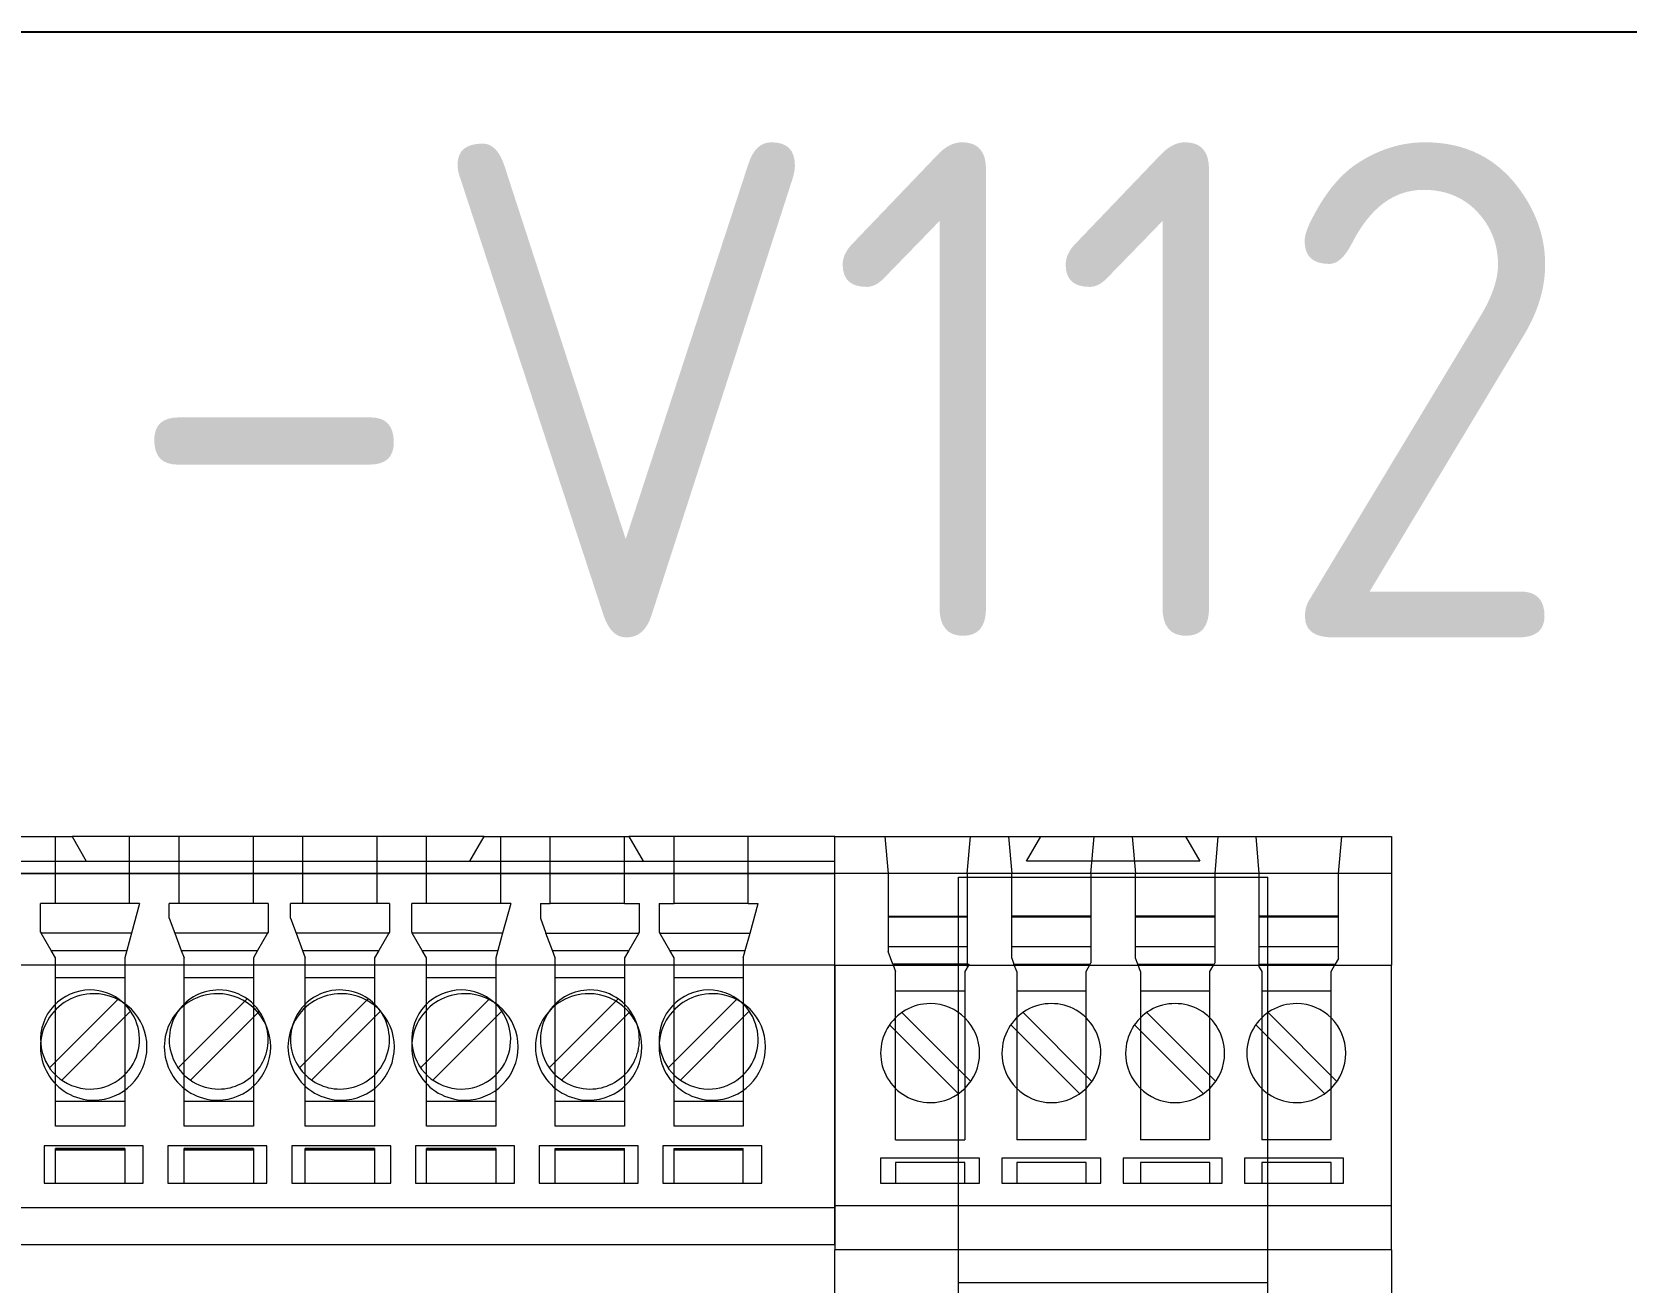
# Model space of a CAD drawing. Header units: millimetres. Extents: x 42151 to 59780, y 37376 to 44547.
# Drawn here: x 47203.2 to 47267.6, y 43234.2 to 43284.7 of the extents above; entities that cross this region are included whole.
import ezdxf
from ezdxf.enums import TextEntityAlignment as Align

# ---------------------------------------------------------------- set-up
doc = ezdxf.new("R2010")
doc.units = ezdxf.units.MM
doc.set_wipeout_variables(frame=1)
doc.layers.add('000-PI-Oprema', color=30, linetype='Continuous', lineweight=5)
for name, color, linetype in [('000-PI_TEXT', 7, 'Continuous'), ('002-PI-Kabelska kanalica', 150, 'Continuous'), ('SI-Ormari', 51, 'Continuous')]:
    doc.layers.add(name, color=color, linetype=linetype)
doc.styles.add('PI0', font='isocpeur.ttf', dxfattribs={"width": 0.9})

# ---------------------------------------------------------------- blocks, each defined once
blk = doc.blocks.new('*U137')
at = {"layer": '002-PI-Kabelska kanalica'}
blk.add_line((40, -100), (40, 519), dxfattribs=at)
blk = doc.blocks.new('2954934 - phoenix contact')
blk.add_wipeout([(48846.962, 45365.19), (48936.962, 45365.19), (48936.962, 45290.19), (48895.962, 45290.19), (48895.962, 45287.69), (48887.962, 45287.69), (48887.962, 45290.19), (48846.962, 45290.19)])
at = {"layer": '000-PI-Oprema', "ltscale": 0.25}
for p, q in [((48900.289, 45365.19), (48906.134, 45365.19)), ((48905.462, 45365.19), (48905.462, 45365.19)), ((48905.462, 45362.49), (48905.462, 45365.19)), ((48906.134, 45365.19), (48906.134, 45365.19)), ((48922.789, 45365.19), (48906.134, 45365.19)), ((48906.134, 45365.19), (48906.712, 45364.19)), ((48908.462, 45365.19), (48908.462, 45365.19)), ((48908.462, 45362.49), (48908.462, 45365.19)), ((48910.462, 45365.19), (48910.462, 45365.19)), ((48910.462, 45362.49), (48910.462, 45365.19)), ((48913.462, 45365.19), (48913.462, 45365.19)), ((48913.462, 45362.49), (48913.462, 45365.19)), ((48915.462, 45365.19), (48915.462, 45365.19)), ((48915.462, 45362.49), (48915.462, 45365.19)), ((48918.462, 45365.19), (48918.462, 45365.19)), ((48918.462, 45362.49), (48918.462, 45365.19)), ((48920.462, 45365.19), (48920.462, 45365.19)), ((48920.462, 45362.49), (48920.462, 45365.19)), ((48922.212, 45364.19), (48922.789, 45365.19)), ((48922.789, 45365.19), (48928.634, 45365.19)), ((48922.789, 45365.19), (48922.789, 45365.19)), ((48923.462, 45365.19), (48923.462, 45365.19)), ((48923.462, 45362.49), (48923.462, 45365.19)), ((48925.462, 45365.19), (48925.462, 45365.19)), ((48925.462, 45362.49), (48925.462, 45365.19)), ((48928.462, 45365.19), (48928.462, 45365.19)), ((48928.462, 45362.49), (48928.462, 45365.19)), ((48936.962, 45365.19), (48928.634, 45365.19)), ((48928.634, 45365.19), (48928.634, 45365.19)), ((48928.634, 45365.19), (48929.212, 45364.19)), ((48930.462, 45365.19), (48930.462, 45365.19)), ((48930.462, 45362.49), (48930.462, 45365.19)), ((48933.462, 45362.49), (48933.462, 45365.19)), ((48933.462, 45365.19), (48933.462, 45365.19)), ((48936.962, 45365.19), (48936.962, 45365.19)), ((48936.962, 45364.19), (48936.962, 45365.19)), ((48846.962, 45364.19), (48936.962, 45364.19)), ((48906.712, 45364.19), (48906.712, 45364.19)), ((48922.212, 45364.19), (48922.212, 45364.19)), ((48929.212, 45364.19), (48929.212, 45364.19)), ((48936.962, 45364.19), (48936.962, 45364.19)), ((48936.962, 45363.69), (48936.962, 45364.19)), ((48846.962, 45363.69), (48936.962, 45363.69)), ((48846.962, 45363.69), (48936.962, 45363.69)), ((48936.962, 45363.69), (48846.962, 45363.69)), ((48936.962, 45363.69), (48936.962, 45363.69)), ((48936.962, 45359.994), (48936.962, 45363.69)), ((48904.862, 45361.329), (48904.862, 45362.49)), ((48905.462, 45362.49), (48904.862, 45362.49)), ((48904.862, 45362.49), (48904.862, 45362.49)), ((48908.462, 45362.49), (48905.462, 45362.49)), ((48905.462, 45362.49), (48905.462, 45362.49)), ((48905.462, 45362.49), (48905.462, 45362.49)), ((48905.462, 45362.49), (48905.462, 45362.49)), ((48908.462, 45362.49), (48908.462, 45362.49)), ((48908.862, 45362.49), (48908.462, 45362.49)), ((48908.462, 45362.49), (48908.462, 45362.49)), ((48908.462, 45362.49), (48908.462, 45362.49)), ((48908.862, 45362.49), (48908.534, 45361.29)), ((48908.862, 45362.49), (48908.862, 45362.49)), ((48910.062, 45361.89), (48910.062, 45362.49)), ((48910.462, 45362.49), (48910.062, 45362.49)), ((48910.062, 45362.49), (48910.062, 45362.49)), ((48913.462, 45362.49), (48910.462, 45362.49)), ((48910.462, 45362.49), (48910.462, 45362.49)), ((48910.462, 45362.49), (48910.462, 45362.49)), ((48910.462, 45362.49), (48910.462, 45362.49)), ((48913.462, 45362.49), (48913.462, 45362.49)), ((48914.062, 45362.49), (48913.462, 45362.49)), ((48913.462, 45362.49), (48913.462, 45362.49)), ((48913.462, 45362.49), (48913.462, 45362.49)), ((48914.062, 45362.49), (48914.062, 45361.329)), ((48914.062, 45362.49), (48914.062, 45362.49)), ((48914.962, 45361.89), (48914.962, 45362.49)), ((48915.462, 45362.49), (48914.962, 45362.49)), ((48914.962, 45362.49), (48914.962, 45362.49)), ((48915.462, 45362.49), (48915.462, 45362.49)), ((48915.462, 45362.49), (48915.462, 45362.49)), ((48918.462, 45362.49), (48915.462, 45362.49)), ((48915.462, 45362.49), (48915.462, 45362.49)), ((48918.462, 45362.49), (48918.462, 45362.49)), ((48918.962, 45362.49), (48918.462, 45362.49)), ((48918.462, 45362.49), (48918.462, 45362.49)), ((48918.462, 45362.49), (48918.462, 45362.49)), ((48918.962, 45362.49), (48918.962, 45361.329)), ((48918.962, 45362.49), (48918.962, 45362.49)), ((48919.862, 45361.329), (48919.862, 45362.49)), ((48920.462, 45362.49), (48919.862, 45362.49)), ((48919.862, 45362.49), (48919.862, 45362.49)), ((48920.462, 45362.49), (48920.462, 45362.49)), ((48923.462, 45362.49), (48920.462, 45362.49)), ((48920.462, 45362.49), (48920.462, 45362.49)), ((48920.462, 45362.49), (48920.462, 45362.49)), ((48923.462, 45362.49), (48923.462, 45362.49)), ((48923.862, 45362.49), (48923.462, 45362.49)), ((48923.462, 45362.49), (48923.462, 45362.49)), ((48923.462, 45362.49), (48923.462, 45362.49)), ((48923.862, 45362.49), (48923.534, 45361.29)), ((48923.862, 45362.49), (48923.862, 45362.49)), ((48925.062, 45362.49), (48925.062, 45361.89)), ((48925.062, 45362.49), (48925.462, 45362.49)), ((48925.062, 45362.49), (48925.062, 45362.49)), ((48925.462, 45362.49), (48925.462, 45362.49)), ((48925.462, 45362.49), (48925.462, 45362.49)), ((48928.462, 45362.49), (48925.462, 45362.49)), ((48925.462, 45362.49), (48925.462, 45362.49)), ((48928.462, 45362.49), (48928.462, 45362.49)), ((48928.462, 45362.49), (48929.062, 45362.49)), ((48928.462, 45362.49), (48928.462, 45362.49)), ((48928.462, 45362.49), (48928.462, 45362.49)), ((48929.062, 45362.49), (48929.062, 45362.49)), ((48929.062, 45361.329), (48929.062, 45362.49)), ((48929.862, 45362.49), (48929.862, 45361.329)), ((48929.862, 45362.49), (48930.462, 45362.49)), ((48929.862, 45362.49), (48929.862, 45362.49)), ((48933.462, 45362.49), (48930.462, 45362.49)), ((48930.462, 45362.49), (48930.462, 45362.49)), ((48930.462, 45362.49), (48930.462, 45362.49)), ((48930.462, 45362.49), (48930.462, 45362.49)), ((48933.462, 45362.49), (48933.462, 45362.49)), ((48933.462, 45362.49), (48933.862, 45362.49)), ((48933.462, 45362.49), (48933.462, 45362.49)), ((48933.462, 45362.49), (48933.462, 45362.49)), ((48933.534, 45361.29), (48933.862, 45362.49)), ((48933.862, 45362.49), (48933.862, 45362.49)), ((48910.062, 45361.89), (48910.286, 45361.29)), ((48910.062, 45361.89), (48910.062, 45361.89)), ((48914.962, 45361.89), (48915.186, 45361.29)), ((48914.962, 45361.89), (48914.962, 45361.89)), ((48925.062, 45361.89), (48925.286, 45361.29)), ((48925.062, 45361.89), (48925.062, 45361.89)), ((48904.862, 45361.329), (48904.884, 45361.29)), ((48904.862, 45361.329), (48904.862, 45361.329)), ((48908.534, 45361.29), (48904.884, 45361.29)), ((48905.29, 45360.587), (48904.884, 45361.29)), ((48904.884, 45361.29), (48904.884, 45361.29)), ((48908.534, 45361.29), (48908.343, 45360.587)), ((48908.534, 45361.29), (48908.534, 45361.29)), ((48914.039, 45361.29), (48910.286, 45361.29)), ((48910.286, 45361.29), (48910.286, 45361.29)), ((48910.286, 45361.29), (48910.549, 45360.587)), ((48914.039, 45361.29), (48913.633, 45360.587)), ((48914.062, 45361.329), (48914.039, 45361.29)), ((48914.039, 45361.29), (48914.039, 45361.29)), ((48914.062, 45361.329), (48914.062, 45361.329)), ((48915.186, 45361.29), (48915.449, 45360.587)), ((48915.186, 45361.29), (48915.186, 45361.29)), ((48918.939, 45361.29), (48915.186, 45361.29)), ((48918.939, 45361.29), (48918.533, 45360.587)), ((48918.962, 45361.329), (48918.939, 45361.29)), ((48918.939, 45361.29), (48918.939, 45361.29)), ((48918.962, 45361.329), (48918.962, 45361.329)), ((48919.862, 45361.329), (48919.884, 45361.29)), ((48919.862, 45361.329), (48919.862, 45361.329)), ((48923.534, 45361.29), (48919.884, 45361.29)), ((48920.29, 45360.587), (48919.884, 45361.29)), ((48919.884, 45361.29), (48919.884, 45361.29)), ((48923.534, 45361.29), (48923.343, 45360.587)), ((48923.534, 45361.29), (48923.534, 45361.29)), ((48925.549, 45360.587), (48925.286, 45361.29)), ((48925.286, 45361.29), (48929.039, 45361.29)), ((48925.286, 45361.29), (48925.286, 45361.29)), ((48929.039, 45361.29), (48928.633, 45360.587)), ((48929.039, 45361.29), (48929.062, 45361.329)), ((48929.039, 45361.29), (48929.039, 45361.29)), ((48929.062, 45361.329), (48929.062, 45361.329)), ((48929.862, 45361.329), (48929.862, 45361.329)), ((48929.862, 45361.329), (48929.884, 45361.29)), ((48930.29, 45360.587), (48929.884, 45361.29)), ((48929.884, 45361.29), (48929.884, 45361.29)), ((48929.884, 45361.29), (48933.534, 45361.29)), ((48933.343, 45360.587), (48933.534, 45361.29)), ((48933.534, 45361.29), (48933.534, 45361.29)), ((48905.462, 45360.29), (48905.29, 45360.587)), ((48905.29, 45360.587), (48908.343, 45360.587)), ((48908.343, 45360.587), (48908.262, 45360.29)), ((48910.549, 45360.587), (48910.662, 45360.287)), ((48910.549, 45360.587), (48913.633, 45360.587)), ((48913.633, 45360.587), (48913.462, 45360.29)), ((48915.449, 45360.587), (48915.562, 45360.287)), ((48915.449, 45360.587), (48918.533, 45360.587)), ((48918.533, 45360.587), (48918.362, 45360.29)), ((48920.462, 45360.29), (48920.29, 45360.587)), ((48920.29, 45360.587), (48923.343, 45360.587)), ((48923.343, 45360.587), (48923.262, 45360.29)), ((48925.549, 45360.587), (48928.633, 45360.587)), ((48925.662, 45360.287), (48925.549, 45360.587)), ((48928.633, 45360.587), (48928.462, 45360.29)), ((48930.462, 45360.29), (48930.29, 45360.587)), ((48930.29, 45360.587), (48933.343, 45360.587)), ((48933.262, 45360.29), (48933.343, 45360.587)), ((48936.962, 45359.994), (48846.962, 45359.994)), ((48905.462, 45360.29), (48905.462, 45360.29)), ((48905.462, 45359.49), (48905.462, 45360.29)), ((48908.262, 45360.29), (48908.262, 45359.49)), ((48908.262, 45360.29), (48908.262, 45360.29)), ((48910.662, 45360.287), (48910.662, 45360.287)), ((48910.662, 45359.49), (48910.662, 45360.287)), ((48913.462, 45360.29), (48913.462, 45359.49)), ((48913.462, 45360.29), (48913.462, 45360.29)), ((48915.562, 45359.49), (48915.562, 45360.287)), ((48915.562, 45360.287), (48915.562, 45360.287)), ((48918.362, 45360.29), (48918.362, 45359.49)), ((48918.362, 45360.29), (48918.362, 45360.29)), ((48920.462, 45360.29), (48920.462, 45360.29)), ((48920.462, 45359.49), (48920.462, 45360.29)), ((48923.262, 45360.29), (48923.262, 45359.49)), ((48923.262, 45360.29), (48923.262, 45360.29)), ((48925.662, 45359.49), (48925.662, 45360.287)), ((48925.662, 45360.287), (48925.662, 45360.287)), ((48928.462, 45360.29), (48928.462, 45359.49)), ((48928.462, 45360.29), (48928.462, 45360.29)), ((48930.462, 45360.29), (48930.462, 45360.29)), ((48930.462, 45359.49), (48930.462, 45360.29)), ((48933.262, 45360.29), (48933.262, 45359.49)), ((48933.262, 45360.29), (48933.262, 45360.29)), ((48936.962, 45350.19), (48936.962, 45359.994)), ((48905.462, 45359.49), (48908.262, 45359.49)), ((48905.462, 45359.49), (48905.462, 45359.49)), ((48905.462, 45354.49), (48905.462, 45359.49)), ((48908.262, 45359.49), (48908.262, 45359.49)), ((48908.262, 45359.49), (48908.262, 45354.49)), ((48910.662, 45359.49), (48910.662, 45359.49)), ((48910.662, 45359.49), (48913.462, 45359.49)), ((48910.662, 45354.49), (48910.662, 45359.49)), ((48913.462, 45359.49), (48913.462, 45359.49)), ((48913.462, 45359.49), (48913.462, 45354.49)), ((48915.562, 45359.49), (48918.362, 45359.49)), ((48915.562, 45354.49), (48915.562, 45359.49)), ((48915.562, 45359.49), (48915.562, 45359.49)), ((48918.362, 45359.49), (48918.362, 45354.49)), ((48918.362, 45359.49), (48918.362, 45359.49)), ((48920.462, 45359.49), (48923.262, 45359.49)), ((48920.462, 45359.49), (48920.462, 45359.49)), ((48920.462, 45354.49), (48920.462, 45359.49)), ((48923.262, 45359.49), (48923.262, 45359.49)), ((48923.262, 45359.49), (48923.262, 45354.49)), ((48925.662, 45359.49), (48928.462, 45359.49)), ((48925.662, 45354.49), (48925.662, 45359.49)), ((48925.662, 45359.49), (48925.662, 45359.49)), ((48928.462, 45359.49), (48928.462, 45354.49)), ((48928.462, 45359.49), (48928.462, 45359.49)), ((48930.462, 45359.49), (48930.462, 45359.49)), ((48930.462, 45354.49), (48930.462, 45359.49)), ((48930.462, 45359.49), (48933.262, 45359.49)), ((48933.262, 45359.49), (48933.262, 45359.49)), ((48933.262, 45359.49), (48933.262, 45354.49)), ((48907.984, 45358.608), (48905.222, 45355.845)), ((48906.862, 45358.99), (48906.862, 45358.99)), ((48907.012, 45358.84), (48907.012, 45358.84)), ((48908.007, 45358.63), (48907.984, 45358.608)), ((48908.007, 45358.63), (48908.007, 45358.63)), ((48912.012, 45358.84), (48912.012, 45358.84)), ((48912.062, 45358.99), (48912.062, 45358.99)), ((48913.207, 45358.63), (48913.113, 45358.537)), ((48913.207, 45358.63), (48913.207, 45358.63)), ((48916.962, 45358.99), (48916.962, 45358.99)), ((48917.012, 45358.84), (48917.012, 45358.84)), ((48918.107, 45358.63), (48918.05, 45358.573)), ((48918.107, 45358.63), (48918.107, 45358.63)), ((48922.984, 45358.608), (48920.222, 45355.845)), ((48921.862, 45358.99), (48921.862, 45358.99)), ((48922.012, 45358.84), (48922.012, 45358.84)), ((48923.007, 45358.63), (48922.984, 45358.608)), ((48923.007, 45358.63), (48923.007, 45358.63)), ((48927.012, 45358.84), (48927.012, 45358.84)), ((48927.062, 45358.99), (48927.062, 45358.99)), ((48928.113, 45358.537), (48928.207, 45358.63)), ((48928.207, 45358.63), (48928.207, 45358.63)), ((48930.222, 45355.845), (48932.984, 45358.608)), ((48931.862, 45358.99), (48931.862, 45358.99)), ((48932.012, 45358.84), (48932.012, 45358.84)), ((48932.984, 45358.608), (48933.007, 45358.63)), ((48933.007, 45358.63), (48933.007, 45358.63)), ((48905.717, 45355.35), (48908.502, 45358.135)), ((48908.502, 45358.135), (48908.502, 45358.135)), ((48913.113, 45358.537), (48910.422, 45355.845)), ((48910.917, 45355.35), (48913.65, 45358.083)), ((48913.65, 45358.083), (48913.702, 45358.135)), ((48913.702, 45358.135), (48913.702, 45358.135)), ((48918.05, 45358.573), (48915.322, 45355.845)), ((48915.817, 45355.35), (48918.602, 45358.135)), ((48918.602, 45358.135), (48918.602, 45358.135)), ((48920.717, 45355.35), (48923.502, 45358.135)), ((48923.502, 45358.135), (48923.502, 45358.135)), ((48925.422, 45355.845), (48928.113, 45358.537)), ((48928.65, 45358.083), (48925.917, 45355.35)), ((48928.702, 45358.135), (48928.65, 45358.083)), ((48928.702, 45358.135), (48928.702, 45358.135)), ((48933.502, 45358.135), (48930.717, 45355.35)), ((48933.502, 45358.135), (48933.502, 45358.135)), ((48905.222, 45355.845), (48905.222, 45355.845)), ((48910.422, 45355.845), (48910.422, 45355.845)), ((48915.322, 45355.845), (48915.322, 45355.845)), ((48920.222, 45355.845), (48920.222, 45355.845)), ((48925.422, 45355.845), (48925.422, 45355.845)), ((48930.222, 45355.845), (48930.222, 45355.845)), ((48905.717, 45355.35), (48905.717, 45355.35)), ((48906.862, 45354.99), (48906.862, 45354.99)), ((48910.917, 45355.35), (48910.917, 45355.35)), ((48912.062, 45354.99), (48912.062, 45354.99)), ((48915.817, 45355.35), (48915.817, 45355.35)), ((48916.962, 45354.99), (48916.962, 45354.99)), ((48920.717, 45355.35), (48920.717, 45355.35)), ((48921.862, 45354.99), (48921.862, 45354.99)), ((48925.917, 45355.35), (48925.917, 45355.35)), ((48927.062, 45354.99), (48927.062, 45354.99)), ((48930.717, 45355.35), (48930.717, 45355.35)), ((48931.862, 45354.99), (48931.862, 45354.99)), ((48905.462, 45353.49), (48905.462, 45354.49)), ((48905.462, 45354.49), (48905.462, 45354.49)), ((48908.262, 45354.49), (48905.462, 45354.49)), ((48907.012, 45354.54), (48907.012, 45354.54)), ((48908.262, 45354.49), (48908.262, 45353.49)), ((48908.262, 45354.49), (48908.262, 45354.49)), ((48910.662, 45353.49), (48910.662, 45354.49)), ((48910.662, 45354.49), (48910.662, 45354.49)), ((48913.462, 45354.49), (48910.662, 45354.49)), ((48912.012, 45354.54), (48912.012, 45354.54)), ((48913.462, 45354.49), (48913.462, 45353.49)), ((48913.462, 45354.49), (48913.462, 45354.49)), ((48915.562, 45353.49), (48915.562, 45354.49)), ((48915.562, 45354.49), (48915.562, 45354.49)), ((48918.362, 45354.49), (48915.562, 45354.49)), ((48917.012, 45354.54), (48917.012, 45354.54)), ((48918.362, 45354.49), (48918.362, 45353.49)), ((48918.362, 45354.49), (48918.362, 45354.49)), ((48920.462, 45353.49), (48920.462, 45354.49)), ((48920.462, 45354.49), (48920.462, 45354.49)), ((48923.262, 45354.49), (48920.462, 45354.49)), ((48922.012, 45354.54), (48922.012, 45354.54)), ((48923.262, 45354.49), (48923.262, 45353.49)), ((48923.262, 45354.49), (48923.262, 45354.49)), ((48925.662, 45353.49), (48925.662, 45354.49)), ((48925.662, 45354.49), (48925.662, 45354.49)), ((48928.462, 45354.49), (48925.662, 45354.49)), ((48927.012, 45354.54), (48927.012, 45354.54)), ((48928.462, 45354.49), (48928.462, 45353.49)), ((48928.462, 45354.49), (48928.462, 45354.49)), ((48933.262, 45354.49), (48930.462, 45354.49)), ((48930.462, 45354.49), (48930.462, 45354.49)), ((48930.462, 45353.49), (48930.462, 45354.49)), ((48932.012, 45354.54), (48932.012, 45354.54)), ((48933.262, 45354.49), (48933.262, 45353.49)), ((48933.262, 45354.49), (48933.262, 45354.49)), ((48908.262, 45353.49), (48905.462, 45353.49)), ((48905.462, 45353.49), (48905.462, 45353.49)), ((48908.262, 45353.49), (48908.262, 45353.49)), ((48913.462, 45353.49), (48910.662, 45353.49)), ((48910.662, 45353.49), (48910.662, 45353.49)), ((48913.462, 45353.49), (48913.462, 45353.49)), ((48918.362, 45353.49), (48915.562, 45353.49)), ((48915.562, 45353.49), (48915.562, 45353.49)), ((48918.362, 45353.49), (48918.362, 45353.49)), ((48923.262, 45353.49), (48920.462, 45353.49)), ((48920.462, 45353.49), (48920.462, 45353.49)), ((48923.262, 45353.49), (48923.262, 45353.49)), ((48928.462, 45353.49), (48925.662, 45353.49)), ((48925.662, 45353.49), (48925.662, 45353.49)), ((48928.462, 45353.49), (48928.462, 45353.49)), ((48930.462, 45353.49), (48930.462, 45353.49)), ((48933.262, 45353.49), (48930.462, 45353.49)), ((48933.262, 45353.49), (48933.262, 45353.49)), ((48905.012, 45352.69), (48905.012, 45351.19)), ((48909.012, 45352.69), (48905.012, 45352.69)), ((48905.012, 45352.69), (48905.012, 45352.69)), ((48905.462, 45352.59), (48905.462, 45352.59)), ((48905.462, 45352.571), (48905.462, 45352.59)), ((48908.262, 45352.59), (48905.462, 45352.59)), ((48905.462, 45351.19), (48905.462, 45352.571)), ((48905.462, 45352.571), (48908.262, 45352.571)), ((48905.462, 45352.54), (48908.262, 45352.54)), ((48908.262, 45352.59), (48908.262, 45352.59)), ((48908.262, 45352.59), (48908.262, 45352.571)), ((48908.262, 45352.571), (48908.262, 45351.19)), ((48909.012, 45351.19), (48909.012, 45352.69)), ((48909.012, 45352.69), (48909.012, 45352.69)), ((48914.012, 45352.69), (48910.012, 45352.69)), ((48910.012, 45352.69), (48910.012, 45351.19)), ((48910.012, 45352.69), (48910.012, 45352.69)), ((48910.662, 45352.59), (48910.662, 45352.59)), ((48910.662, 45352.571), (48910.662, 45352.59)), ((48913.462, 45352.59), (48910.662, 45352.59)), ((48910.662, 45351.19), (48910.662, 45352.571)), ((48910.662, 45352.571), (48913.462, 45352.571)), ((48910.662, 45352.54), (48913.462, 45352.54)), ((48913.462, 45352.59), (48913.462, 45352.59)), ((48913.462, 45352.59), (48913.462, 45352.571)), ((48913.462, 45352.571), (48913.462, 45351.19)), ((48914.012, 45351.19), (48914.012, 45352.69)), ((48914.012, 45352.69), (48914.012, 45352.69)), ((48915.012, 45352.69), (48915.012, 45351.19)), ((48919.012, 45352.69), (48915.012, 45352.69)), ((48915.012, 45352.69), (48915.012, 45352.69)), ((48915.562, 45352.571), (48915.562, 45352.59)), ((48915.562, 45352.59), (48915.562, 45352.59)), ((48918.362, 45352.59), (48915.562, 45352.59)), ((48915.562, 45351.19), (48915.562, 45352.571)), ((48915.562, 45352.571), (48918.362, 45352.571)), ((48915.562, 45352.54), (48918.362, 45352.54)), ((48918.362, 45352.59), (48918.362, 45352.59)), ((48918.362, 45352.59), (48918.362, 45352.571)), ((48918.362, 45352.571), (48918.362, 45351.19)), ((48919.012, 45351.19), (48919.012, 45352.69)), ((48919.012, 45352.69), (48919.012, 45352.69)), ((48920.012, 45352.69), (48920.012, 45351.19)), ((48924.012, 45352.69), (48920.012, 45352.69)), ((48920.012, 45352.69), (48920.012, 45352.69)), ((48920.462, 45352.59), (48920.462, 45352.59)), ((48920.462, 45352.571), (48920.462, 45352.59)), ((48923.262, 45352.59), (48920.462, 45352.59)), ((48920.462, 45351.19), (48920.462, 45352.571)), ((48920.462, 45352.571), (48923.262, 45352.571)), ((48920.462, 45352.54), (48923.262, 45352.54)), ((48923.262, 45352.59), (48923.262, 45352.59)), ((48923.262, 45352.59), (48923.262, 45352.571)), ((48923.262, 45352.571), (48923.262, 45351.19)), ((48924.012, 45351.19), (48924.012, 45352.69)), ((48924.012, 45352.69), (48924.012, 45352.69)), ((48929.012, 45352.69), (48925.012, 45352.69)), ((48925.012, 45352.69), (48925.012, 45351.19)), ((48925.012, 45352.69), (48925.012, 45352.69)), ((48925.662, 45352.59), (48925.662, 45352.59)), ((48925.662, 45352.571), (48925.662, 45352.59)), ((48925.662, 45352.59), (48928.462, 45352.59)), ((48925.662, 45351.19), (48925.662, 45352.571)), ((48928.462, 45352.571), (48925.662, 45352.571)), ((48925.662, 45352.54), (48928.462, 45352.54)), ((48928.462, 45352.571), (48928.462, 45352.59)), ((48928.462, 45352.59), (48928.462, 45352.59)), ((48928.462, 45351.19), (48928.462, 45352.571)), ((48929.012, 45351.19), (48929.012, 45352.69)), ((48929.012, 45352.69), (48929.012, 45352.69)), ((48934.012, 45352.69), (48930.012, 45352.69)), ((48930.012, 45352.69), (48930.012, 45351.19)), ((48930.012, 45352.69), (48930.012, 45352.69)), ((48930.462, 45352.59), (48930.462, 45352.59)), ((48930.462, 45352.59), (48933.262, 45352.59)), ((48930.462, 45352.571), (48930.462, 45352.59)), ((48933.262, 45352.571), (48930.462, 45352.571)), ((48930.462, 45351.19), (48930.462, 45352.571)), ((48930.462, 45352.54), (48933.262, 45352.54)), ((48933.262, 45352.571), (48933.262, 45352.59)), ((48933.262, 45352.59), (48933.262, 45352.59)), ((48933.262, 45351.19), (48933.262, 45352.571)), ((48934.012, 45351.19), (48934.012, 45352.69)), ((48934.012, 45352.69), (48934.012, 45352.69)), ((48905.012, 45351.19), (48909.012, 45351.19)), ((48905.012, 45351.19), (48905.012, 45351.19)), ((48905.462, 45351.19), (48905.462, 45351.19)), ((48908.262, 45351.19), (48908.262, 45351.19)), ((48909.012, 45351.19), (48909.012, 45351.19)), ((48910.012, 45351.19), (48914.012, 45351.19)), ((48910.012, 45351.19), (48910.012, 45351.19)), ((48910.662, 45351.19), (48910.662, 45351.19)), ((48913.462, 45351.19), (48913.462, 45351.19)), ((48914.012, 45351.19), (48914.012, 45351.19)), ((48915.012, 45351.19), (48919.012, 45351.19)), ((48915.012, 45351.19), (48915.012, 45351.19)), ((48915.562, 45351.19), (48915.562, 45351.19)), ((48918.362, 45351.19), (48918.362, 45351.19)), ((48919.012, 45351.19), (48919.012, 45351.19)), ((48920.012, 45351.19), (48924.012, 45351.19)), ((48920.012, 45351.19), (48920.012, 45351.19)), ((48920.462, 45351.19), (48920.462, 45351.19)), ((48923.262, 45351.19), (48923.262, 45351.19)), ((48924.012, 45351.19), (48924.012, 45351.19)), ((48925.012, 45351.19), (48929.012, 45351.19)), ((48925.012, 45351.19), (48925.012, 45351.19)), ((48925.662, 45351.19), (48925.662, 45351.19)), ((48928.462, 45351.19), (48928.462, 45351.19)), ((48929.012, 45351.19), (48929.012, 45351.19)), ((48930.012, 45351.19), (48934.012, 45351.19)), ((48930.012, 45351.19), (48930.012, 45351.19)), ((48930.462, 45351.19), (48930.462, 45351.19)), ((48933.262, 45351.19), (48933.262, 45351.19)), ((48934.012, 45351.19), (48934.012, 45351.19)), ((48936.962, 45350.19), (48846.962, 45350.19)), ((48936.962, 45350.19), (48936.962, 45350.19)), ((48936.962, 45348.69), (48936.962, 45350.19)), ((48936.962, 45348.69), (48846.962, 45348.69)), ((48936.962, 45348.69), (48936.962, 45348.69)), ((48936.962, 45348.69), (48936.962, 45306.69))]:
    blk.add_line(p, q, dxfattribs=at)
for centre, radius, start, end in [((48906.862, 45356.99), 2, 89.99998, 184.22325), ((48907.012, 45356.69), 2.15, 89.99998, 270.00002), ((48906.862, 45356.99), 2, 48.9067, 89.99998), ((48907.012, 45356.69), 2.15, 270.00002, 89.99998), ((48912.012, 45356.69), 2.15, 89.99998, 270.00002), ((48912.062, 45356.99), 2, 89.99998, 144.71069), ((48912.012, 45356.69), 2.15, 270.00002, 89.99998), ((48912.062, 45356.99), 2, 16.36471, 89.99998), ((48917.012, 45356.69), 2.15, 89.99998, 270.00002), ((48916.962, 45356.99), 2, 89.99998, 163.63531), ((48916.962, 45356.99), 2, 35.28927, 89.99998), ((48917.012, 45356.69), 2.15, 270.00002, 89.99998), ((48921.862, 45356.99), 2, 89.99998, 184.22325), ((48922.012, 45356.69), 2.15, 89.99998, 270.00002), ((48921.862, 45356.99), 2, 48.9067, 89.99998), ((48922.012, 45356.69), 2.15, 270.00002, 89.99998), ((48927.012, 45356.69), 2.15, 89.99998, 270.00002), ((48927.062, 45356.99), 2, 89.99998, 144.71069), ((48927.012, 45356.69), 2.15, 270.00002, 89.99998), ((48927.062, 45356.99), 2, 16.36471, 89.99998), ((48931.862, 45356.99), 2, 89.99998, 184.22325), ((48932.012, 45356.69), 2.15, 89.99998, 270.00002), ((48931.862, 45356.99), 2, 48.9067, 89.99998), ((48932.012, 45356.69), 2.15, 270.00002, 89.99998), ((48906.862, 45356.99), 2, 270.00002, 48.9067), ((48912.062, 45356.99), 2, 144.71069, 270.00002), ((48916.962, 45356.99), 2, 270.00002, 35.28927), ((48921.862, 45356.99), 2, 270.00002, 48.9067), ((48927.062, 45356.99), 2, 144.71069, 270.00002), ((48931.862, 45356.99), 2, 270.00002, 48.9067), ((48912.062, 45356.99), 2, 270.00002, 16.36471), ((48916.962, 45356.99), 2, 163.63531, 270.00002), ((48927.062, 45356.99), 2, 270.00002, 16.36471), ((48906.862, 45356.99), 2, 184.22325, 270.00002), ((48921.862, 45356.99), 2, 184.22325, 270.00002), ((48931.862, 45356.99), 2, 184.22325, 270.00002)]:
    blk.add_arc(centre, radius, start, end, dxfattribs=at)
blk = doc.blocks.new('EMG 22-DIO 7M - 2950077')
at = {"layer": '000-PI-Oprema'}
for p, q in [((15.25, -39.467), (7.25, -39.467)), ((7.25, -39.467), (7.25, -41.475)), ((15.25, -39.861), (7.25, -39.861)), ((15.25, -41.475), (15.25, -39.467)), ((15.25, -40.909), (7.25, -40.909)), ((15.25, -41.475), (7.25, -41.475)), ((7.25, -41.475), (7.25, -41.905)), ((15.25, -41.475), (15.25, -41.905)), ((15.25, -41.905), (7.25, -41.905)), ((7.25, -41.905), (7.25, -41.909)), ((7.25, -41.909), (15.25, -41.909)), ((15.25, -41.905), (15.25, -41.909))]:
    blk.add_line(p, q, dxfattribs=at)
blk.add_wipeout([(0, 37.5), (22.5, 37.5), (22.5, -37.5), (0, -37.5)]).dxf.layer = '000-PI-Oprema'
for p, q in [((0, 37.5), (0, 37.5)), ((0, 37.5), (8.327, 37.5)), ((0, 32.304), (0, 37.5)), ((2.019, 37.5), (2.019, 37.5)), ((2.019, 37.5), (2.15, 36)), ((5.35, 36), (5.481, 37.5)), ((5.481, 37.5), (5.481, 37.5)), ((7.019, 37.5), (7.019, 37.5)), ((7.019, 37.5), (7.15, 36)), ((7.75, 36.5), (8.327, 37.5)), ((8.327, 37.5), (8.327, 37.5)), ((8.327, 37.5), (14.173, 37.5)), ((10.35, 36), (10.481, 37.5)), ((10.481, 37.5), (10.481, 37.5)), ((12.019, 37.5), (12.019, 37.5)), ((12.019, 37.5), (12.15, 36)), ((14.173, 37.5), (14.173, 37.5)), ((14.173, 37.5), (22.5, 37.5)), ((14.173, 37.5), (14.75, 36.5)), ((15.481, 37.5), (15.35, 36)), ((15.481, 37.5), (15.481, 37.5)), ((17.019, 37.5), (17.019, 37.5)), ((17.15, 36), (17.019, 37.5)), ((20.35, 36), (20.481, 37.5)), ((20.481, 37.5), (20.481, 37.5)), ((22.5, 37.5), (22.5, 37.5)), ((22.5, 37.5), (22.5, 32.304)), ((14.75, 36.5), (7.75, 36.5)), ((7.75, 36.5), (7.75, 36.5)), ((14.75, 36.5), (14.75, 36.5)), ((22.5, 36), (0, 36)), ((0, 36), (0, 36)), ((2.15, 36), (2.15, 36)), ((2.15, 36), (2.15, 34.25)), ((5, 35.85), (17.5, 35.85)), ((5, -36), (5, 35.85)), ((5, 35.85), (5, 35.85)), ((5.35, 36), (5.35, 36)), ((5.35, 36), (5.35, 34.25)), ((7.15, 36), (7.15, 36)), ((7.15, 34.25), (7.15, 36)), ((10.35, 36), (10.35, 36)), ((10.35, 36), (10.35, 34.25)), ((12.15, 34.25), (12.15, 36)), ((12.15, 36), (12.15, 36)), ((15.35, 36), (15.35, 34.25)), ((15.35, 36), (15.35, 36)), ((17.15, 36), (17.15, 36)), ((17.15, 34.25), (17.15, 36)), ((17.5, -36), (17.5, 35.85)), ((17.5, 35.85), (17.5, 35.85)), ((20.35, 34.25), (20.35, 36)), ((20.35, 36), (20.35, 36)), ((22.5, 36), (22.5, 36)), ((2.15, 34.285), (5.35, 34.285)), ((2.15, 34.25), (5.35, 34.25)), ((2.15, 34.25), (2.15, 34.25)), ((2.15, 34.25), (2.15, 33.05)), ((5.35, 34.25), (5.35, 34.25)), ((5.35, 34.25), (5.35, 33.05)), ((10.35, 34.285), (7.15, 34.285)), ((7.15, 33.05), (7.15, 34.25)), ((7.15, 34.25), (7.15, 34.25)), ((7.15, 34.25), (10.35, 34.25)), ((10.35, 34.25), (10.35, 33.05)), ((10.35, 34.25), (10.35, 34.25)), ((15.35, 34.285), (12.15, 34.285)), ((12.15, 33.05), (12.15, 34.25)), ((12.15, 34.25), (15.35, 34.25)), ((12.15, 34.25), (12.15, 34.25)), ((15.35, 34.25), (15.35, 33.05)), ((15.35, 34.25), (15.35, 34.25)), ((20.35, 34.285), (17.15, 34.285)), ((17.15, 34.25), (20.35, 34.25)), ((17.15, 34.25), (17.15, 34.25)), ((17.15, 33.05), (17.15, 34.25)), ((20.35, 33.05), (20.35, 34.25)), ((20.35, 34.25), (20.35, 34.25)), ((2.15, 33.05), (2.15, 33.05)), ((2.15, 33.05), (5.35, 33.05)), ((2.15, 33.05), (2.15, 32.848)), ((5.35, 33.05), (5.35, 33.05)), ((5.35, 33.05), (5.35, 32.347)), ((7.15, 33.05), (7.15, 33.05)), ((7.15, 33.05), (10.35, 33.05)), ((7.15, 32.581), (7.15, 33.05)), ((10.35, 33.05), (10.35, 33.05)), ((10.35, 33.05), (10.35, 32.396)), ((12.15, 33.05), (15.35, 33.05)), ((12.15, 33.05), (12.15, 33.05)), ((12.15, 32.581), (12.15, 33.05)), ((15.35, 33.05), (15.35, 33.05)), ((15.35, 33.05), (15.35, 32.396)), ((17.15, 33.05), (20.35, 33.05)), ((17.15, 32.347), (17.15, 33.05)), ((17.15, 33.05), (17.15, 33.05)), ((20.35, 32.57), (20.35, 33.05)), ((20.35, 33.05), (20.35, 33.05)), ((0, 32.304), (22.5, 32.304)), ((0, 32.304), (0, 22.6)), ((2.338, 32.347), (2.15, 32.848)), ((2.15, 32.848), (2.15, 32.848)), ((5.35, 32.347), (2.338, 32.347)), ((2.338, 32.347), (2.45, 32.047)), ((5.422, 32.347), (5.25, 32.05)), ((5.35, 32.347), (5.35, 32.223)), ((5.35, 32.347), (5.422, 32.347)), ((5.35, 32.223), (5.35, 32.223)), ((7.15, 32.581), (7.238, 32.347)), ((7.15, 32.581), (7.15, 32.581)), ((7.35, 32.047), (7.238, 32.347)), ((7.238, 32.347), (10.322, 32.347)), ((10.15, 32.05), (10.322, 32.347)), ((10.322, 32.347), (10.35, 32.396)), ((10.35, 32.396), (10.35, 32.396)), ((12.238, 32.347), (12.15, 32.581)), ((12.15, 32.581), (12.15, 32.581)), ((12.238, 32.347), (15.322, 32.347)), ((12.35, 32.047), (12.238, 32.347)), ((15.15, 32.05), (15.322, 32.347)), ((15.35, 32.396), (15.322, 32.347)), ((15.35, 32.396), (15.35, 32.396)), ((17.15, 32.347), (20.222, 32.347)), ((17.15, 32.223), (17.15, 32.347)), ((17.15, 32.223), (17.15, 32.223)), ((17.15, 32.223), (17.25, 32.05)), ((20.05, 32.05), (20.222, 32.347)), ((20.35, 32.57), (20.222, 32.347)), ((20.35, 32.57), (20.35, 32.57)), ((22.5, 22.6), (22.5, 32.304)), ((2.45, 32.047), (2.45, 32.047)), ((2.45, 31.25), (2.45, 32.047)), ((5.25, 32.05), (5.25, 31.25)), ((5.25, 32.05), (5.25, 32.05)), ((7.35, 32.047), (7.35, 32.047)), ((7.35, 32.047), (7.35, 31.25)), ((10.15, 31.25), (10.15, 32.05)), ((10.15, 32.05), (10.15, 32.05)), ((12.35, 32.047), (12.35, 31.25)), ((12.35, 32.047), (12.35, 32.047)), ((15.15, 32.05), (15.15, 32.05)), ((15.15, 31.25), (15.15, 32.05)), ((17.25, 32.05), (17.25, 32.05)), ((17.25, 32.05), (17.25, 31.25)), ((20.05, 32.05), (20.05, 32.05)), ((20.05, 31.25), (20.05, 32.05)), ((2.45, 31.25), (2.45, 31.25)), ((2.45, 25.25), (2.45, 31.25)), ((5.25, 31.25), (2.45, 31.25)), ((5.25, 31.25), (5.25, 25.25)), ((5.25, 31.25), (5.25, 31.25)), ((7.35, 31.25), (7.35, 31.25)), ((7.35, 31.25), (7.35, 25.25)), ((10.15, 31.25), (7.35, 31.25)), ((10.15, 25.25), (10.15, 31.25)), ((10.15, 31.25), (10.15, 31.25)), ((12.35, 31.25), (12.35, 31.25)), ((12.35, 31.25), (12.35, 25.25)), ((15.15, 31.25), (12.35, 31.25)), ((15.15, 25.25), (15.15, 31.25)), ((15.15, 31.25), (15.15, 31.25)), ((17.25, 31.25), (17.25, 31.25)), ((17.25, 31.25), (17.25, 25.25)), ((20.05, 31.25), (17.25, 31.25)), ((20.05, 31.25), (20.05, 31.25)), ((20.05, 25.25), (20.05, 31.25)), ((2.705, 30.39), (5.49, 27.605)), ((2.705, 30.39), (2.705, 30.39)), ((3.85, 30.75), (3.85, 30.75)), ((7.605, 30.39), (10.39, 27.605)), ((7.605, 30.39), (7.605, 30.39)), ((12.605, 30.39), (15.39, 27.605)), ((12.605, 30.39), (12.605, 30.39)), ((17.505, 30.39), (20.29, 27.605)), ((17.505, 30.39), (17.505, 30.39)), ((18.65, 30.75), (18.65, 30.75)), ((4.995, 27.11), (2.21, 29.895)), ((2.21, 29.895), (2.21, 29.895)), ((9.895, 27.11), (7.11, 29.895)), ((7.11, 29.895), (7.11, 29.895)), ((14.895, 27.11), (12.11, 29.895)), ((12.11, 29.895), (12.11, 29.895)), ((19.795, 27.11), (17.01, 29.895)), ((17.01, 29.895), (17.01, 29.895)), ((6.75, 28.75), (6.75, 28.75)), ((10.75, 28.75), (10.75, 28.75)), ((11.75, 28.75), (11.75, 28.75)), ((15.75, 28.75), (15.75, 28.75)), ((4.995, 27.11), (4.995, 27.11)), ((5.49, 27.605), (5.49, 27.605)), ((9.895, 27.11), (9.895, 27.11)), ((10.39, 27.605), (10.39, 27.605)), ((14.895, 27.11), (14.895, 27.11)), ((15.39, 27.605), (15.39, 27.605)), ((19.795, 27.11), (19.795, 27.11)), ((20.29, 27.605), (20.29, 27.605)), ((3.85, 26.75), (3.85, 26.75)), ((18.65, 26.75), (18.65, 26.75)), ((2.45, 25.25), (5.25, 25.25)), ((2.45, 25.25), (2.45, 25.25)), ((5.25, 25.25), (5.25, 25.25)), ((7.35, 25.25), (7.35, 25.25)), ((10.15, 25.25), (7.35, 25.25)), ((10.15, 25.25), (10.15, 25.25)), ((12.35, 25.25), (12.35, 25.25)), ((15.15, 25.25), (12.35, 25.25)), ((15.15, 25.25), (15.15, 25.25)), ((20.05, 25.25), (17.25, 25.25)), ((17.25, 25.25), (17.25, 25.25)), ((20.05, 25.25), (20.05, 25.25)), ((1.85, 24.5), (1.85, 23.5)), ((5.85, 24.5), (1.85, 24.5)), ((1.85, 24.5), (1.85, 24.5)), ((5.85, 23.5), (5.85, 24.5)), ((5.85, 24.5), (5.85, 24.5)), ((10.75, 24.5), (6.75, 24.5)), ((6.75, 24.5), (6.75, 23.5)), ((6.75, 24.5), (6.75, 24.5)), ((10.75, 23.5), (10.75, 24.5)), ((10.75, 24.5), (10.75, 24.5)), ((11.65, 24.5), (11.65, 23.5)), ((15.65, 24.5), (11.65, 24.5)), ((11.65, 24.5), (11.65, 24.5)), ((15.65, 23.5), (15.65, 24.5)), ((15.65, 24.5), (15.65, 24.5)), ((16.55, 24.5), (16.55, 23.5)), ((20.55, 24.5), (16.55, 24.5)), ((16.55, 24.5), (16.55, 24.5)), ((20.55, 23.5), (20.55, 24.5)), ((20.55, 24.5), (20.55, 24.5)), ((2.45, 24.331), (2.45, 23.5)), ((5.25, 24.331), (2.45, 24.331)), ((2.45, 24.331), (2.45, 24.331)), ((5.25, 23.5), (5.25, 24.331)), ((5.25, 24.331), (5.25, 24.331)), ((7.35, 24.331), (7.35, 23.5)), ((10.15, 24.331), (7.35, 24.331)), ((7.35, 24.331), (7.35, 24.331)), ((10.15, 23.5), (10.15, 24.331)), ((10.15, 24.331), (10.15, 24.331)), ((12.35, 24.331), (12.35, 23.5)), ((15.15, 24.331), (12.35, 24.331)), ((12.35, 24.331), (12.35, 24.331)), ((15.15, 23.5), (15.15, 24.331)), ((15.15, 24.331), (15.15, 24.331)), ((17.25, 24.331), (17.25, 23.5)), ((20.05, 24.331), (17.25, 24.331)), ((17.25, 24.331), (17.25, 24.331)), ((20.05, 23.5), (20.05, 24.331)), ((20.05, 24.331), (20.05, 24.331)), ((1.85, 23.5), (5.85, 23.5)), ((1.85, 23.5), (1.85, 23.5)), ((2.45, 23.5), (2.45, 23.5)), ((5.25, 23.5), (5.25, 23.5)), ((5.85, 23.5), (5.85, 23.5)), ((6.75, 23.5), (10.75, 23.5)), ((6.75, 23.5), (6.75, 23.5)), ((7.35, 23.5), (7.35, 23.5)), ((10.15, 23.5), (10.15, 23.5)), ((10.75, 23.5), (10.75, 23.5)), ((11.65, 23.5), (15.65, 23.5)), ((11.65, 23.5), (11.65, 23.5)), ((12.35, 23.5), (12.35, 23.5)), ((15.15, 23.5), (15.15, 23.5)), ((15.65, 23.5), (15.65, 23.5)), ((16.55, 23.5), (20.55, 23.5)), ((16.55, 23.5), (16.55, 23.5)), ((17.25, 23.5), (17.25, 23.5)), ((20.05, 23.5), (20.05, 23.5)), ((20.55, 23.5), (20.55, 23.5)), ((0, 22.6), (0, 20.8)), ((0, 22.6), (0, 22.6)), ((0, 22.6), (22.5, 22.6)), ((22.5, 22.6), (22.5, 22.6)), ((22.5, 20.8), (22.5, 22.6)), ((0, -20.8), (0, 20.8)), ((0, 20.8), (0, 20.8)), ((22.5, 20.8), (0, 20.8)), ((22.5, 20.8), (22.5, -20.8)), ((22.5, 20.8), (22.5, 20.8)), ((17.5, 19.472), (5, 19.472)), ((5, 17.4), (5, 17.4)), ((17.5, 17.4), (5, 17.4)), ((17.5, 17.4), (17.5, 17.4)), ((17.5, 16.5), (5, 16.5)), ((5, 16.5), (5, 16.5)), ((17.5, 16.5), (17.5, 16.5)), ((5, 14.2), (5, 14.2)), ((17.5, 14.2), (5, 14.2)), ((17.5, 14.2), (17.5, 14.2)), ((5, 12.3), (5, 12.3)), ((17.5, 12.3), (5, 12.3)), ((17.5, 12.271), (5, 12.271)), ((17.5, 12.3), (17.5, 12.3)), ((17.5, 11.398), (5, 11.398)), ((5, 11.3), (5, 11.3)), ((5, 11.3), (5, 11.3)), ((17.5, 11.3), (5, 11.3)), ((17.5, 11.3), (17.5, 11.3)), ((17.5, 11.3), (17.5, 11.3)), ((5, 5.2), (5, 5.2)), ((17.5, 5.2), (5, 5.2)), ((17.5, 5.2), (17.5, 5.2)), ((5, 4.3), (5, 4.3)), ((17.5, 4.3), (5, 4.3)), ((17.5, 4.3), (17.5, 4.3)), ((17.5, -2.7), (5, -2.7)), ((17.5, -5.338), (5, -5.338)), ((5, -5.7), (5, -5.7)), ((17.5, -5.7), (5, -5.7)), ((17.5, -5.7), (17.5, -5.7)), ((17.5, -6.651), (5, -6.651)), ((5, -16.4), (5, -16.4)), ((17.5, -16.4), (5, -16.4)), ((5, -16.6), (5, -16.6)), ((17.5, -16.6), (5, -16.6)), ((17.5, -16.4), (17.5, -16.4)), ((17.5, -16.6), (17.5, -16.6)), ((5, -17.4), (5, -17.4)), ((5, -17.4), (5, -17.4)), ((17.5, -17.4), (5, -17.4)), ((17.5, -17.4), (5, -17.4)), ((17.5, -17.4), (17.5, -17.4)), ((17.5, -17.4), (17.5, -17.4)), ((0, -20.8), (0, -22.6)), ((0, -20.8), (0, -20.8)), ((0, -20.8), (22.5, -20.8)), ((22.5, -22.6), (22.5, -20.8)), ((22.5, -20.8), (22.5, -20.8)), ((0, -22.6), (0, -22.6)), ((22.5, -22.6), (0, -22.6)), ((0, -22.6), (0, -32.304)), ((22.5, -22.6), (22.5, -22.6)), ((22.5, -32.304), (22.5, -22.6)), ((1.95, -23.5), (1.95, -24.5)), ((5.95, -23.5), (1.95, -23.5)), ((1.95, -23.5), (1.95, -23.5)), ((2.45, -23.5), (2.45, -24.331)), ((2.45, -23.5), (2.45, -23.5)), ((5.25, -24.331), (5.25, -23.5)), ((5.25, -23.5), (5.25, -23.5)), ((5.95, -24.5), (5.95, -23.5)), ((5.95, -23.5), (5.95, -23.5)), ((6.85, -23.5), (6.85, -24.5)), ((10.85, -23.5), (6.85, -23.5)), ((6.85, -23.5), (6.85, -23.5)), ((7.35, -23.5), (7.35, -24.331)), ((7.35, -23.5), (7.35, -23.5)), ((10.15, -24.331), (10.15, -23.5)), ((10.15, -23.5), (10.15, -23.5)), ((10.85, -24.5), (10.85, -23.5)), ((10.85, -23.5), (10.85, -23.5)), ((11.75, -23.5), (11.75, -24.5)), ((15.75, -23.5), (11.75, -23.5)), ((11.75, -23.5), (11.75, -23.5)), ((12.35, -23.5), (12.35, -24.331)), ((12.35, -23.5), (12.35, -23.5)), ((15.15, -24.331), (15.15, -23.5)), ((15.15, -23.5), (15.15, -23.5)), ((15.75, -24.5), (15.75, -23.5)), ((15.75, -23.5), (15.75, -23.5)), ((16.65, -23.5), (16.65, -24.5)), ((20.65, -23.5), (16.65, -23.5)), ((16.65, -23.5), (16.65, -23.5)), ((17.25, -23.5), (17.25, -24.331)), ((17.25, -23.5), (17.25, -23.5)), ((20.05, -24.331), (20.05, -23.5)), ((20.05, -23.5), (20.05, -23.5)), ((20.65, -24.5), (20.65, -23.5)), ((20.65, -23.5), (20.65, -23.5)), ((2.45, -24.331), (5.25, -24.331)), ((2.45, -24.331), (2.45, -24.331)), ((5.25, -24.331), (5.25, -24.331)), ((7.35, -24.331), (10.15, -24.331)), ((7.35, -24.331), (7.35, -24.331)), ((10.15, -24.331), (10.15, -24.331)), ((12.35, -24.331), (15.15, -24.331)), ((12.35, -24.331), (12.35, -24.331)), ((15.15, -24.331), (15.15, -24.331)), ((17.25, -24.331), (20.05, -24.331)), ((17.25, -24.331), (17.25, -24.331)), ((20.05, -24.331), (20.05, -24.331)), ((1.95, -24.5), (5.95, -24.5)), ((1.95, -24.5), (1.95, -24.5)), ((5.95, -24.5), (5.95, -24.5)), ((6.85, -24.5), (10.85, -24.5)), ((6.85, -24.5), (6.85, -24.5)), ((10.85, -24.5), (10.85, -24.5)), ((11.75, -24.5), (15.75, -24.5)), ((11.75, -24.5), (11.75, -24.5)), ((15.75, -24.5), (15.75, -24.5)), ((16.65, -24.5), (20.65, -24.5)), ((16.65, -24.5), (16.65, -24.5)), ((20.65, -24.5), (20.65, -24.5)), ((5.25, -25.25), (2.45, -25.25)), ((2.45, -25.25), (2.45, -25.25)), ((2.45, -25.25), (2.45, -31.25)), ((5.25, -25.25), (5.25, -25.25)), ((5.25, -31.25), (5.25, -25.25)), ((10.15, -25.25), (7.35, -25.25)), ((7.35, -25.25), (7.35, -25.25)), ((7.35, -25.25), (7.35, -31.25)), ((10.15, -25.25), (10.15, -25.25)), ((10.15, -31.25), (10.15, -25.25)), ((15.15, -25.25), (12.35, -25.25)), ((12.35, -25.25), (12.35, -25.25)), ((12.35, -25.25), (12.35, -31.25)), ((15.15, -25.25), (15.15, -25.25)), ((15.15, -31.25), (15.15, -25.25)), ((20.05, -25.25), (17.25, -25.25)), ((17.25, -25.25), (17.25, -25.25)), ((17.25, -25.25), (17.25, -31.25)), ((20.05, -25.25), (20.05, -25.25)), ((20.05, -31.25), (20.05, -25.25)), ((3.85, -26.75), (3.85, -26.75)), ((18.65, -26.75), (18.65, -26.75)), ((4.995, -30.39), (2.21, -27.605)), ((2.21, -27.605), (2.21, -27.605)), ((2.705, -27.11), (2.705, -27.11)), ((2.705, -27.11), (5.49, -29.895)), ((9.895, -30.39), (7.11, -27.605)), ((7.11, -27.605), (7.11, -27.605)), ((7.605, -27.11), (7.605, -27.11)), ((7.605, -27.11), (10.39, -29.895)), ((14.895, -30.39), (12.11, -27.605)), ((12.11, -27.605), (12.11, -27.605)), ((12.605, -27.11), (12.605, -27.11)), ((12.605, -27.11), (15.39, -29.895)), ((19.795, -30.39), (17.01, -27.605)), ((17.01, -27.605), (17.01, -27.605)), ((17.505, -27.11), (17.505, -27.11)), ((17.505, -27.11), (20.29, -29.895)), ((6.75, -28.75), (6.75, -28.75)), ((10.75, -28.75), (10.75, -28.75)), ((11.75, -28.75), (11.75, -28.75)), ((15.75, -28.75), (15.75, -28.75)), ((5.49, -29.895), (5.49, -29.895)), ((10.39, -29.895), (10.39, -29.895)), ((15.39, -29.895), (15.39, -29.895)), ((20.29, -29.895), (20.29, -29.895)), ((3.85, -30.75), (3.85, -30.75)), ((4.995, -30.39), (4.995, -30.39)), ((9.895, -30.39), (9.895, -30.39)), ((14.895, -30.39), (14.895, -30.39)), ((18.65, -30.75), (18.65, -30.75)), ((19.795, -30.39), (19.795, -30.39)), ((2.45, -31.25), (2.45, -32.05)), ((2.45, -31.25), (2.45, -31.25)), ((5.25, -31.25), (2.45, -31.25)), ((5, -30.98), (5, -30.98)), ((5, -30.98), (7.25, -30.98)), ((5.25, -32.05), (5.25, -31.25)), ((5.25, -31.25), (5.25, -31.25)), ((7.25, -33), (7.25, -30.98)), ((7.25, -30.98), (7.25, -30.98)), ((7.35, -31.25), (7.35, -32.05)), ((7.35, -31.25), (7.35, -31.25)), ((7.35, -31.25), (10.15, -31.25)), ((10.15, -32.047), (10.15, -31.25)), ((10.15, -31.25), (10.15, -31.25)), ((12.35, -31.25), (12.35, -32.05)), ((12.35, -31.25), (12.35, -31.25)), ((12.35, -31.25), (15.15, -31.25)), ((15.15, -32.047), (15.15, -31.25)), ((15.15, -31.25), (15.15, -31.25)), ((15.25, -33), (15.25, -30.98)), ((15.25, -30.98), (17.5, -30.98)), ((15.25, -30.98), (15.25, -30.98)), ((17.25, -31.25), (17.25, -32.05)), ((17.25, -31.25), (17.25, -31.25)), ((17.25, -31.25), (20.05, -31.25)), ((17.5, -30.98), (17.5, -30.98)), ((20.05, -32.047), (20.05, -31.25)), ((20.05, -31.25), (20.05, -31.25)), ((2.45, -32.05), (2.278, -32.347)), ((2.45, -32.05), (2.45, -32.05)), ((5.35, -32.223), (5.25, -32.05)), ((5.25, -32.05), (5.25, -32.05)), ((7.35, -32.05), (7.178, -32.347)), ((7.35, -32.05), (7.35, -32.05)), ((10.15, -32.047), (10.262, -32.347)), ((10.15, -32.047), (10.15, -32.047)), ((12.35, -32.05), (12.178, -32.347)), ((12.35, -32.05), (12.35, -32.05)), ((15.15, -32.047), (15.262, -32.347)), ((15.15, -32.047), (15.15, -32.047)), ((17.15, -32.223), (17.25, -32.05)), ((17.25, -32.05), (17.25, -32.05)), ((20.05, -32.047), (20.162, -32.347)), ((20.05, -32.047), (20.05, -32.047)), ((22.5, -32.304), (0, -32.304)), ((0, -37.5), (0, -32.304)), ((2.15, -32.57), (2.278, -32.347)), ((2.15, -32.57), (2.15, -32.57)), ((2.15, -32.57), (2.15, -33.05)), ((2.278, -32.347), (5.35, -32.347)), ((5.35, -32.223), (5.35, -32.347)), ((5.35, -32.223), (5.35, -32.223)), ((5.35, -32.347), (5.35, -33.05)), ((7.15, -32.396), (7.178, -32.347)), ((7.15, -32.396), (7.15, -32.396)), ((7.15, -33.05), (7.15, -32.396)), ((7.178, -32.347), (10.262, -32.347)), ((15.25, -32.853), (7.25, -32.853)), ((10.35, -32.581), (10.262, -32.347)), ((10.35, -32.581), (10.35, -32.581)), ((10.35, -32.581), (10.35, -33.05)), ((12.15, -32.396), (12.178, -32.347)), ((12.15, -32.396), (12.15, -32.396)), ((12.15, -33.05), (12.15, -32.396)), ((12.178, -32.347), (15.262, -32.347)), ((15.35, -32.581), (15.262, -32.347)), ((15.35, -32.581), (15.35, -32.581)), ((15.35, -32.581), (15.35, -33.05)), ((17.15, -32.223), (17.15, -32.223)), ((17.15, -32.223), (17.15, -32.347)), ((17.15, -33.05), (17.15, -32.347)), ((20.162, -32.347), (17.15, -32.347)), ((20.35, -32.848), (20.162, -32.347)), ((20.35, -32.848), (20.35, -33.05)), ((20.35, -32.848), (20.35, -32.848)), ((22.5, -32.304), (22.5, -37.5)), ((2.15, -33.05), (2.15, -33.05)), ((2.15, -33.05), (2.15, -34.25)), ((5.35, -33.05), (2.15, -33.05)), ((5.35, -33.05), (5.35, -34.25)), ((5.35, -33.05), (5.35, -33.05)), ((10.35, -33.05), (7.15, -33.05)), ((7.15, -33.05), (7.15, -33.05)), ((7.15, -34.25), (7.15, -33.05)), ((15.25, -33), (7.25, -33)), ((7.25, -33), (7.25, -36)), ((10.35, -33.05), (10.35, -34.25)), ((10.35, -33.05), (10.35, -33.05)), ((12.15, -34.25), (12.15, -33.05)), ((15.35, -33.05), (12.15, -33.05)), ((12.15, -33.05), (12.15, -33.05)), ((15.25, -33), (15.25, -36)), ((15.35, -33.05), (15.35, -34.25)), ((15.35, -33.05), (15.35, -33.05)), ((20.35, -33.05), (17.15, -33.05)), ((17.15, -34.25), (17.15, -33.05)), ((17.15, -33.05), (17.15, -33.05)), ((20.35, -34.25), (20.35, -33.05)), ((20.35, -33.05), (20.35, -33.05)), ((5.35, -34.25), (2.15, -34.25)), ((2.15, -34.25), (2.15, -34.25)), ((2.15, -34.25), (2.15, -36)), ((2.15, -34.285), (5.35, -34.285)), ((5.35, -34.25), (5.35, -34.25)), ((5.35, -34.25), (5.35, -36)), ((10.35, -34.25), (7.15, -34.25)), ((7.15, -34.25), (7.15, -34.25)), ((7.15, -36), (7.15, -34.25)), ((7.15, -34.285), (10.35, -34.285)), ((10.35, -34.25), (10.35, -34.25)), ((10.35, -34.25), (10.35, -36)), ((12.15, -36), (12.15, -34.25)), ((15.35, -34.25), (12.15, -34.25)), ((12.15, -34.25), (12.15, -34.25)), ((12.15, -34.285), (15.35, -34.285)), ((15.35, -34.25), (15.35, -36)), ((15.35, -34.25), (15.35, -34.25)), ((20.35, -34.25), (17.15, -34.25)), ((17.15, -34.25), (17.15, -34.25)), ((17.15, -36), (17.15, -34.25)), ((20.35, -34.285), (17.15, -34.285)), ((20.35, -34.25), (20.35, -34.25)), ((20.35, -36), (20.35, -34.25)), ((5, -35), (5, -35)), ((17.5, -35), (5, -35)), ((17.5, -35), (17.5, -35)), ((0, -36), (0, -36)), ((0, -36), (5, -36)), ((2.15, -36), (2.019, -37.5)), ((2.15, -36), (2.15, -36)), ((5, -36), (5, -36)), ((5, -36), (17.5, -36)), ((5.481, -37.5), (5.35, -36)), ((5.35, -36), (5.35, -36)), ((7.15, -36), (7.019, -37.5)), ((7.15, -36), (7.15, -36)), ((7.25, -36), (7.25, -36)), ((7.25, -37.5), (7.25, -36)), ((10.481, -37.5), (10.35, -36)), ((10.35, -36), (10.35, -36)), ((12.15, -36), (12.019, -37.5)), ((12.15, -36), (12.15, -36)), ((15.25, -37.5), (15.25, -36)), ((15.25, -36), (15.25, -36)), ((15.481, -37.5), (15.35, -36)), ((15.35, -36), (15.35, -36)), ((17.15, -36), (17.019, -37.5)), ((17.15, -36), (17.15, -36)), ((17.5, -36), (17.5, -36)), ((17.5, -36), (22.5, -36)), ((20.481, -37.5), (20.35, -36)), ((20.35, -36), (20.35, -36)), ((22.5, -36), (22.5, -36)), ((8.327, -37.5), (7.75, -36.5)), ((7.75, -36.5), (14.75, -36.5)), ((7.75, -36.5), (7.75, -36.5)), ((14.75, -36.5), (14.173, -37.5)), ((14.75, -36.5), (14.75, -36.5)), ((0, -37.5), (8.327, -37.5)), ((0, -37.5), (0, -37.5)), ((2.019, -37.5), (2.019, -37.5)), ((5.481, -37.5), (5.481, -37.5)), ((7.019, -37.5), (7.019, -37.5)), ((7.25, -37.5), (7.25, -37.5)), ((7.25, -37.5), (7.25, -39.467)), ((14.173, -37.5), (8.327, -37.5)), ((8.327, -37.5), (8.327, -37.5)), ((10.481, -37.5), (10.481, -37.5)), ((12.019, -37.5), (12.019, -37.5)), ((14.173, -37.5), (22.5, -37.5)), ((14.173, -37.5), (14.173, -37.5)), ((15.25, -37.5), (15.25, -37.5)), ((15.25, -37.5), (15.25, -39.467)), ((15.481, -37.5), (15.481, -37.5)), ((17.019, -37.5), (17.019, -37.5)), ((20.481, -37.5), (20.481, -37.5)), ((22.5, -37.5), (22.5, -37.5))]:
    blk.add_line(p, q, dxfattribs=at)
for centre, start, end in [((3.85, 28.75), 89.99998, 270.00002), ((3.85, 28.75), 270.00002, 89.99998), ((8.75, 28.75), 0, 180.00002), ((13.75, 28.75), 0, 180.00002), ((18.65, 28.75), 89.99998, 270.00002), ((18.65, 28.75), 270.00002, 89.99998), ((8.75, 28.75), 180.00002, 0), ((13.75, 28.75), 180.00002, 0), ((3.85, -28.75), 89.99998, 270.00002), ((3.85, -28.75), 270.00002, 89.99998), ((8.75, -28.75), 0, 180.00002), ((13.75, -28.75), 0, 180.00002), ((18.65, -28.75), 89.99998, 270.00002), ((18.65, -28.75), 270.00002, 89.99998), ((8.75, -28.75), 180.00002, 0), ((13.75, -28.75), 180.00002, 0)]:
    blk.add_arc(centre, 2, start, end, dxfattribs=at)

msp = doc.modelspace()

# ---------------------------------------------------------------- block references
at = {"layer": '000-PI-Oprema'}
msp.add_blockref('2954934 - phoenix contact', (-1701.36, -2112.944), dxfattribs=at)
at = {"layer": 'SI-Ormari', "rotation": 270}
msp.add_blockref('*U137', (47233.526, 43324.747), dxfattribs=at)

# ---------------------------------------------------------------- texts
at = {"layer": '000-PI_TEXT', "style": 'PI0', "width": 0.9}
msp.add_text('-V112', height=20, dxfattribs=at).set_placement((47236.201, 43270.287), align=Align.MIDDLE)

# ---------------------------------------------------------------- next in the draw order: block references
at = {"layer": '000-PI-Oprema'}
msp.add_blockref('EMG 22-DIO 7M - 2950077', (47235.602, 43214.747), dxfattribs=at)

doc.saveas('drawing.dxf')
